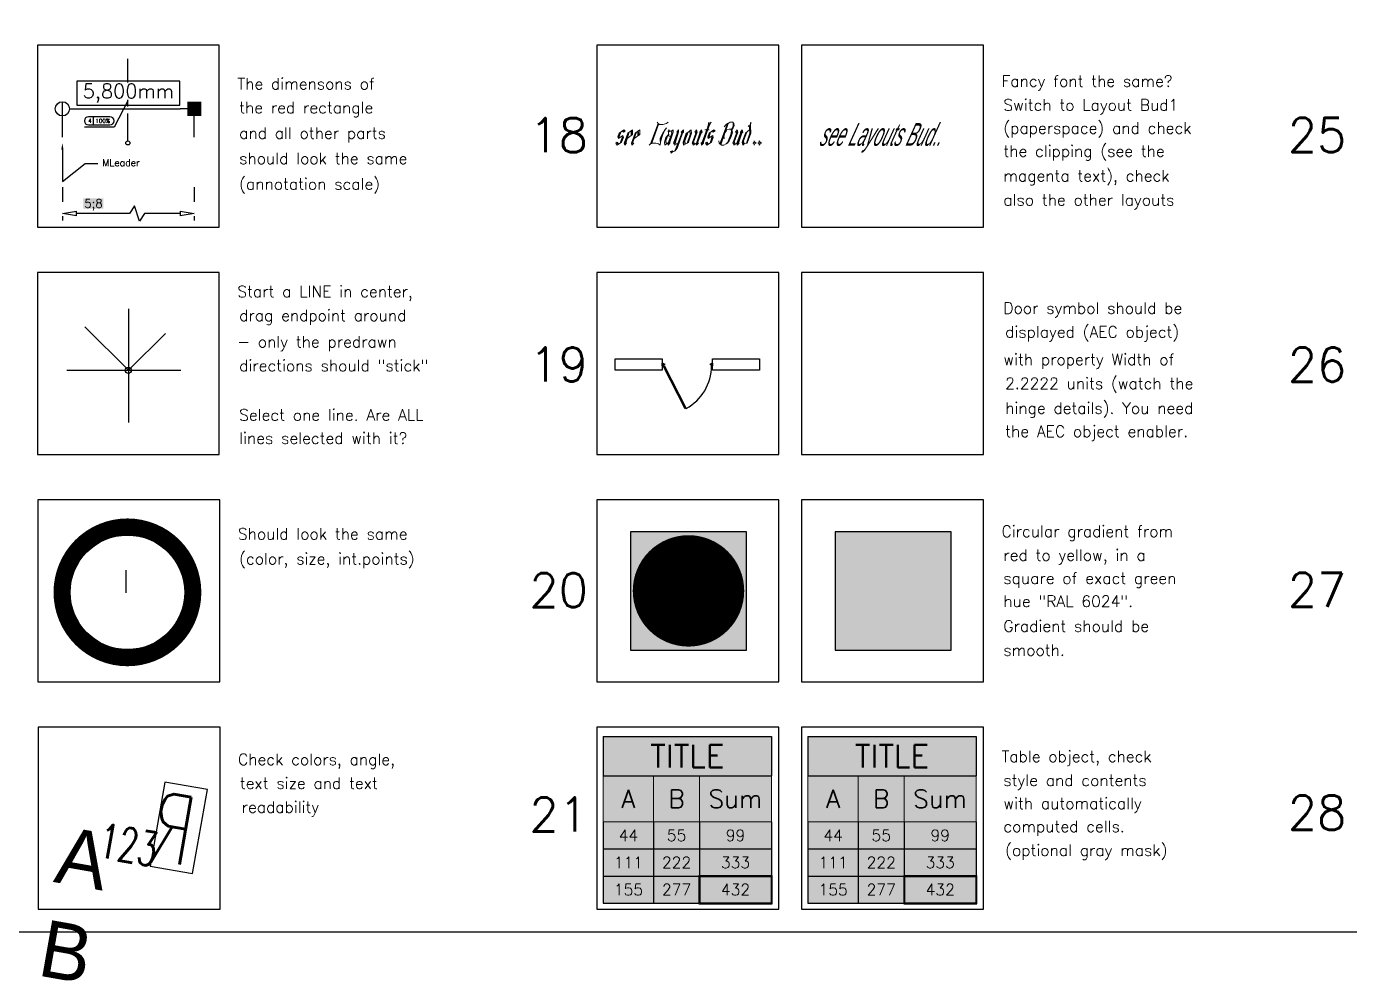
# Model space of a CAD drawing. Header units: millimetres. Extents: x -1200100 to -1199960, y -800082 to -800000.
# Drawn here: x -1200053.1 to -1199994.9, y -800082.2 to -800040.2 of the extents above; entities that cross this region are included whole.
import ezdxf
from ezdxf import colors
from ezdxf.entities.mleader import LeaderData, LeaderLine
from ezdxf.enums import TextEntityAlignment as Align
from ezdxf.math import Vec2, Vec3

# ---------------------------------------------------------------- set-up
doc = ezdxf.new("R2018")
doc.units = ezdxf.units.MM
doc.header["$LTSCALE"] = 0.05
doc.header["$PDMODE"] = 4
doc.header["$PDSIZE"] = 2
doc.linetypes.add('DASHeven', pattern=[25.4, 12.7, -12.7])
for name, color, linetype in [('Drawing Contents', 9, 'Continuous'), ('In Question', 7, 'Continuous'), ('Should Look Like This', 7, 'Continuous')]:
    doc.layers.add(name, color=color, linetype=linetype)
doc.styles.add('Fancy', font='gothici.shx', dxfattribs={"width": 0.5, "oblique": 20, "height": 1})
doc.styles.get("Standard").update_dxf_attribs({"font": 'simplex.shx'})
doc.linetypes.add('IZOLACE', pattern='A,0.00254,-2.54,[134,ltypeshp.shx,S=2.54,R=0,X=-2.54,Y=0],-5.08,[134,ltypeshp.shx,S=2.54,R=180,X=2.54,Y=0],-2.54', length=10.16254)
doc.dimstyles.new('Budweiser', dxfattribs={"dimscale": 0.25, "dimtxt": 2.5, "dimasz": 2.5, "dimexe": 1.25, "dimexo": 1, "dimgap": -0.625, "dimtad": 1, "dimdec": 3, "dimzin": 1, "dimtxsty": 'Standard', "dimblk": 'DOTBLANK', "dimcen": 2.5, "dimclrt": 4, "dimadec": 0, "dimazin": 0, "dimtfac": 1, "dimtdec": 3, "dimtmove": 0, "dimatfit": 3, "dimfxl": 1, "dimlwd": 30, "dimarcsym": 0})
doc.dimstyles.get("Standard").update_dxf_attribs({"dimtxt": 0.18, "dimasz": 0.18, "dimexe": 0.18, "dimexo": 0.0625, "dimgap": 0.09, "dimtad": 0, "dimtih": 1, "dimtoh": 1, "dimdec": 4, "dimzin": 0, "dimdsep": 46, "dimtxsty": 'Standard', "dimcen": 0.09, "dimadec": 0, "dimazin": 0, "dimtfac": 1, "dimtdec": 4, "dimtofl": 0, "dimtmove": 0, "dimatfit": 3, "dimfxl": 1, "dimtolj": 1, "dimtzin": 0, "dimarcsym": 0})

# ---------------------------------------------------------------- blocks, each defined once
blk = doc.blocks.new('_DotBlank')
at = {"color": 0, "linetype": 'ByBlock', "lineweight": -2}
blk.add_line((-0.5, 0), (-1, 0), dxfattribs=at)
blk.add_circle((0, 0), 0.5, dxfattribs=at)
blk = doc.blocks.new('_BoxFilled')
at = {"color": 0, "linetype": 'ByBlock', "lineweight": -2}
blk.add_line((-0.5, 0), (-1, 0), dxfattribs=at)
at = {"color": 0, "linetype": 'ByBlock'}
blk.add_solid([(-0.5, 0.5), (0.5, 0.5), (-0.5, -0.5), (0.5, -0.5)], dxfattribs=at)
blk = doc.blocks.new('*D1')
at = {"layer": 'Defpoints', "color": 0, "transparency": 16777216}
for p in [(-1200045.679, -800043.8), (-1200051.479, -800045.3), (-1200045.679, -800045.3)]:
    blk.add_point(p, dxfattribs=at)
at = {"layer": 'In Question', "color": 0, "lineweight": -2, "transparency": 16777216}
for p, q in [((-1200051.479, -800045.05), (-1200051.479, -800043.488)), ((-1200045.679, -800045.05), (-1200045.679, -800043.488))]:
    blk.add_line(p, q, dxfattribs=at)
at = {"layer": 'In Question', "color": 0, "lineweight": 30, "transparency": 16777216}
blk.add_line((-1200050.854, -800043.8), (-1200046.304, -800043.8), dxfattribs=at)
at = {"layer": 'In Question', "color": 0, "lineweight": 30, "transparency": 16777216, "xscale": 0.625, "yscale": 0.625, "zscale": 0.625, "rotation": 180}
blk.add_blockref('_DotBlank', (-1200051.479, -800043.8), dxfattribs=at)
at = {"layer": 'In Question', "color": 0, "lineweight": 30, "transparency": 16777216, "xscale": 0.625, "yscale": 0.625, "zscale": 0.625}
blk.add_blockref('_BoxFilled', (-1200045.679, -800043.8), dxfattribs=at)
at = {"layer": 'In Question', "color": 4, "transparency": 16777216, "insert": (-1200048.579, -800043.115), "char_height": 0.625, "attachment_point": 5, "bg_fill": 3, "box_fill_scale": 1.1, "bg_fill_color": 256, "bg_fill_true_color": 13158600, "bg_fill_transparency": 377}
blk.add_mtext('5,800mm', dxfattribs=at)
at = {"layer": 'In Question', "color": 0, "lineweight": 30, "transparency": 16777216}
for p, q in [((-1200046.309, -800042.587), (-1200050.848, -800042.587)), ((-1200050.848, -800042.587), (-1200050.848, -800043.644)), ((-1200046.309, -800043.644), (-1200046.309, -800042.587)), ((-1200050.848, -800043.644), (-1200046.309, -800043.644))]:
    blk.add_line(p, q, dxfattribs=at)
blk = doc.blocks.new('BUD')
blk.add_lwpolyline([(-0.9, 1.3), (1, 1.3), (1, -1.2), (-0.9, -1.2)], close=True)
at = {"color": 0}
blk.add_text('R', height=2, dxfattribs=at).set_placement((-0.6, -1))
at = {"color": 1, "flags": 1}
blk.add_attdef('INVISIBLE', (1, 1.3), '', height=1, dxfattribs=at)
at = {"color": 5, "flags": 2}
blk.add_attdef('CONST', (1, 0), '', height=1, dxfattribs=at)
at = {"color": 97}
blk.add_attdef('ATR', (1, -1.2), '', height=1, dxfattribs=at)
blk = doc.blocks.new('_ClosedBlank')
at = {"color": 0, "linetype": 'ByBlock', "lineweight": -2}
for p, q in [((-1, 0.167), (0, 0)), ((-1, 0.167), (-1, -0.167)), ((0, 0), (-1, -0.167))]:
    blk.add_line(p, q, dxfattribs=at)
blk = doc.blocks.new('*D5')
at = {"layer": 'Defpoints', "color": 0, "transparency": 16777216}
for p in [(-1200051.479, -800047), (-1200045.679, -800047), (-1200045.679, -800048.4)]:
    blk.add_point(p, dxfattribs=at)
at = {"layer": 'In Question', "color": 0, "linetype": 'DASHeven', "lineweight": -2, "transparency": 16777216}
for p, q in [((-1200051.479, -800047.25), (-1200051.479, -800048.713)), ((-1200045.679, -800047.25), (-1200045.679, -800048.713))]:
    blk.add_line(p, q, dxfattribs=at)
at = {"layer": 'In Question', "color": 0, "transparency": 16777216}
for p, q in [((-1200048.312, -800048.065), (-1200048.535, -800048.4)), ((-1200048.088, -800048.735), (-1200048.312, -800048.065)), ((-1200048.535, -800048.4), (-1200050.854, -800048.4)), ((-1200047.865, -800048.4), (-1200048.088, -800048.735)), ((-1200046.304, -800048.4), (-1200047.865, -800048.4))]:
    blk.add_line(p, q, dxfattribs=at)
at = {"layer": 'In Question', "color": 0, "transparency": 16777216, "xscale": 0.625, "yscale": 0.625, "zscale": 0.625, "rotation": 180}
blk.add_blockref('_ClosedBlank', (-1200051.479, -800048.4), dxfattribs=at)
at = {"layer": 'In Question', "color": 0, "transparency": 16777216, "xscale": 0.625, "yscale": 0.625, "zscale": 0.625}
blk.add_blockref('_ClosedBlank', (-1200045.679, -800048.4), dxfattribs=at)
at = {"layer": 'In Question', "transparency": 16777216, "insert": (-1200050.113, -800048.021), "char_height": 0.375, "attachment_point": 5, "bg_fill": 1, "box_fill_scale": 1.1, "bg_fill_color": 4, "bg_fill_transparency": 4393284}
blk.add_mtext('5;8', dxfattribs=at)
blk = doc.blocks.new('*T7')
at = {"layer": 'Defpoints', "color": 8, "linetype": 'ByBlock', "lineweight": 0, "transparency": 16777216}
for p, q in [((0, -1.733), (0, -3.755)), ((2.217, -1.733), (2.217, -3.755)), ((4.233, -1.733), (4.233, -3.755)), ((7.4, -1.733), (7.4, -3.755)), ((0, -3.755), (7.4, -3.755))]:
    blk.add_line(p, q, dxfattribs=at)
at = {"layer": 'In Question', "color": 0, "linetype": 'ByBlock', "lineweight": -2, "transparency": 16777216}
for p, q in [((0, 0), (7.4, 0)), ((0, 0), (0, -1.733)), ((7.4, 0), (7.4, -1.733)), ((0, -1.733), (7.4, -1.733)), ((0, -3.755), (0, -7.334)), ((2.217, -3.755), (2.217, -7.334)), ((4.233, -3.755), (4.233, -6.119)), ((7.4, -3.755), (7.4, -6.119)), ((0, -4.948), (7.4, -4.948)), ((0, -6.141), (4.211, -6.141)), ((0, -7.334), (4.211, -7.334))]:
    blk.add_line(p, q, dxfattribs=at)
at = {"layer": 'In Question', "color": 0, "lineweight": 30, "transparency": 16777216}
for p, q in [((4.211, -6.119), (7.423, -6.119)), ((4.211, -6.119), (4.211, -7.357)), ((4.256, -6.164), (7.378, -6.164)), ((4.256, -7.312), (4.256, -6.164)), ((7.378, -6.164), (7.378, -7.312)), ((7.423, -7.357), (7.423, -6.119)), ((4.211, -7.357), (7.423, -7.357)), ((4.256, -7.312), (7.378, -7.312))]:
    blk.add_line(p, q, dxfattribs=at)
at = {"layer": 'In Question', "color": 2, "transparency": 16777216}
blk.add_solid([(0, 0), (0, -1.733), (7.4, 0), (7.4, -1.733)], dxfattribs=at)
at = {"layer": 'In Question', "color": 1, "transparency": 16777216}
for points in [[(0, -1.733), (0, -3.755), (2.217, -1.733), (2.217, -3.755)], [(2.217, -1.733), (2.217, -3.755), (4.233, -1.733), (4.233, -3.755)], [(4.233, -1.733), (4.233, -3.755), (7.4, -1.733), (7.4, -3.755)]]:
    blk.add_solid(points, dxfattribs=at)
at = {"layer": 'In Question', "color": 3, "transparency": 16777216}
for points in [[(0, -3.755), (0, -4.948), (2.217, -3.755), (2.217, -4.948)], [(2.217, -3.755), (2.217, -4.948), (4.233, -3.755), (4.233, -4.948)], [(4.233, -3.755), (4.233, -4.948), (7.4, -3.755), (7.4, -4.948)], [(0, -4.948), (0, -6.141), (2.217, -4.948), (2.217, -6.141)], [(2.217, -4.948), (2.217, -6.141), (4.233, -4.948), (4.233, -6.141)], [(4.233, -4.948), (4.233, -6.141), (7.4, -4.948), (7.4, -6.141)], [(0, -6.141), (0, -7.334), (2.217, -6.141), (2.217, -7.334)], [(2.217, -6.141), (2.217, -7.334), (4.233, -6.141), (4.233, -7.334)], [(4.233, -6.141), (4.233, -7.334), (7.4, -6.141), (7.4, -7.334)]]:
    blk.add_solid(points, dxfattribs=at)
at = {"layer": 'In Question', "color": 1, "transparency": 16777216, "insert": (3.7, -0.867), "char_height": 1, "width": 7, "attachment_point": 5}
blk.add_mtext('TITLE', dxfattribs=at)
at = {"layer": 'In Question', "color": 2, "transparency": 16777216, "char_height": 0.8, "attachment_point": 5}
for s, insert, width in [('A', (1.108, -2.744), 2.01667), ('B', (3.225, -2.744), 1.81667), ('Sum', (5.817, -2.744), 2.96667)]:
    blk.add_mtext(s, dxfattribs=dict(at, insert=insert, width=width))
at = {"layer": 'In Question', "color": 0, "transparency": 16777216, "char_height": 0.5, "attachment_point": 5}
for s, insert, width in [('44', (1.108, -4.351), 2.01667), ('55', (3.225, -4.351), 1.81667), ('99', (5.817, -4.351), 2.96667), ('111', (1.108, -5.545), 2.01667), ('222', (3.225, -5.545), 1.81667), ('333', (5.817, -5.545), 2.96667), ('155', (1.108, -6.738), 2.01667), ('277', (3.225, -6.738), 1.81667), ('432', (5.817, -6.738), 2.96667)]:
    blk.add_mtext(s, dxfattribs=dict(at, insert=insert, width=width))
blk = doc.blocks.new('BUD1')
at = {"lineweight": 30}
blk.add_attdef('DOUBLE', text='', height=0.359, dxfattribs=at).set_placement((0, 0), align=Align.TOP_LEFT)
blk = doc.blocks.new('*D10')
at = {"layer": 'Defpoints', "color": 0, "transparency": 16777216}
for p in [(-1200048.6, -800041.6), (-1200048.579, -800041.6), (-1200048.579, -800045.3)]:
    blk.add_point(p, dxfattribs=at)
at = {"layer": 'In Question', "color": 0, "lineweight": -2, "transparency": 16777216}
for p, q in [((-1200048.6, -800043.7), (-1200048.6, -800041.6)), ((-1200048.6, -800043.45), (-1200049.21, -800044.6)), ((-1200049.39, -800044.15), (-1200050.333, -800044.15)), ((-1200050.114, -800044.51), (-1200050.114, -800044.15)), ((-1200048.6, -800045.12), (-1200048.6, -800044)), ((-1200049.21, -800044.6), (-1200050.513, -800044.6)), ((-1200050.333, -800044.51), (-1200049.39, -800044.51))]:
    blk.add_line(p, q, dxfattribs=at)
at = {"layer": 'In Question', "color": 0, "linetype": 'Continuous', "lineweight": -2, "transparency": 16777216}
for centre, start, end in [((-1200050.333, -800044.33), 90, 270), ((-1200049.39, -800044.33), 270, 90)]:
    blk.add_arc(centre, 0.18, start, end, dxfattribs=at)
at = {"layer": 'In Question', "color": 0, "lineweight": -2, "transparency": 16777216, "xscale": 0.18, "yscale": 0.18, "zscale": 0.18, "rotation": 270}
blk.add_blockref('_DotBlank', (-1200048.6, -800045.3), dxfattribs=at)
at = {"layer": 'In Question', "color": 1, "transparency": 16777216, "char_height": 0.18, "attachment_point": 5}
for s, insert in [('\\A1;4', (-1200050.269, -800044.33)), ('100%', (-1200049.707, -800044.33))]:
    blk.add_mtext(s, dxfattribs=dict(at, insert=insert))
blk = doc.blocks.new('_None')

msp = doc.modelspace()

# ---------------------------------------------------------------- hatches: boundary and pattern name
at = {"layer": 'In Question'}
h = msp.add_hatch(color=256, dxfattribs=at)
h.set_gradient(color1=(255, 0, 0), color2=(255, 255, 0), tint=1, name='INVSPHERICAL')
h.paths.add_polyline_path([(-1200017.5, -800067.6), (-1200012.4, -800067.6), (-1200012.4, -800062.4), (-1200017.5, -800062.4)])

# ---------------------------------------------------------------- linework, layer by layer
at = {"layer": 'Drawing Contents'}
for points in [[(-1199960, -800000), (-1200100, -800000), (-1200100, -800080), (-1199960, -800080)], [(-1200052.5787, -800049), (-1200044.5787, -800049), (-1200044.5787, -800041), (-1200052.5787, -800041)], [(-1200027.9787, -800049), (-1200019.9787, -800049), (-1200019.9787, -800041), (-1200027.9787, -800041)], [(-1200018.9787, -800049), (-1200010.9787, -800049), (-1200010.9787, -800041), (-1200018.9787, -800041)], [(-1200052.5787, -800059), (-1200044.5787, -800059), (-1200044.5787, -800051), (-1200052.5787, -800051)], [(-1200027.9787, -800059), (-1200019.9787, -800059), (-1200019.9787, -800051), (-1200027.9787, -800051)], [(-1200018.9787, -800059), (-1200010.9787, -800059), (-1200010.9787, -800051), (-1200018.9787, -800051)], [(-1200052.5555, -800069), (-1200044.5555, -800069), (-1200044.5555, -800061), (-1200052.5555, -800061)], [(-1200027.9787, -800069), (-1200019.9787, -800069), (-1200019.9787, -800061), (-1200027.9787, -800061)], [(-1200018.9787, -800069), (-1200010.9787, -800069), (-1200010.9787, -800061), (-1200018.9787, -800061)], [(-1200052.5488, -800079), (-1200044.5488, -800079), (-1200044.5488, -800071), (-1200052.5488, -800071)], [(-1200027.9787, -800079), (-1200019.9787, -800079), (-1200019.9787, -800071), (-1200027.9787, -800071)], [(-1200018.9787, -800079), (-1200010.9787, -800079), (-1200010.9787, -800071), (-1200018.9787, -800071)]]:
    msp.add_lwpolyline(points, close=True, dxfattribs=at)
at = {"layer": 'In Question', "color": 6}
for p, q in [((-1200048.5787, -800052.6), (-1200048.5787, -800057.6)), ((-1200050.4879, -800053.3908), (-1200048.5787, -800055.3)), ((-1200048.5787, -800055.3), (-1200046.9523, -800053.6737)), ((-1200051.2787, -800055.3), (-1200046.2787, -800055.3))]:
    msp.add_line(p, q, dxfattribs=at)
at = {"layer": 'In Question', "color": 166, "true_color": 0x00257a, "const_width": 0.75}
msp.add_lwpolyline([(-1200051.4943, -800065.064, 1), (-1200045.7443, -800065.064, 1)], format="xyb", close=True, dxfattribs=at)
at = {"layer": 'In Question', "color": 126}
msp.add_lwpolyline([(-1200017.5, -800067.6), (-1200012.4, -800067.6), (-1200012.4, -800062.4), (-1200017.5, -800062.4)], close=True, dxfattribs=at)
at = {"layer": 'In Question', "color": 6}
msp.add_circle((-1200048.5787, -800055.3), 0.1414, dxfattribs=at)
at = {"layer": 'In Question', "color": 252, "linetype": 'IZOLACE', "true_color": 0x969696}
msp.add_circle((-1200048.6193, -800065.064), 2.5182, dxfattribs=at)
at = {"layer": 'In Question'}
msp.add_point((-1200048.6712, -800065.0904), dxfattribs=at)
at = {"layer": 'Should Look Like This'}
for p, q in [((-1200027.7, -800071.4), (-1200020.3, -800071.4)), ((-1200027.7, -800071.4), (-1200027.7, -800073.1333)), ((-1200020.3, -800071.4), (-1200020.3, -800073.1333)), ((-1200027.7, -800073.1333), (-1200020.3, -800073.1333)), ((-1200027.7, -800075.1546), (-1200027.7, -800078.7344)), ((-1200025.4833, -800075.1546), (-1200025.4833, -800078.7344)), ((-1200023.4667, -800075.1546), (-1200023.4667, -800077.5186)), ((-1200020.3, -800075.1546), (-1200020.3, -800077.5186)), ((-1200027.7, -800076.3479), (-1200020.3, -800076.3479)), ((-1200027.7, -800077.5411), (-1200023.4892, -800077.5411)), ((-1200027.7, -800078.7344), (-1200023.4892, -800078.7344))]:
    msp.add_line(p, q, dxfattribs=at)
at = {"layer": 'Should Look Like This', "color": 8, "lineweight": 0}
for p, q in [((-1200027.7, -800073.1333), (-1200027.7, -800075.1546)), ((-1200025.4833, -800073.1333), (-1200025.4833, -800075.1546)), ((-1200023.4667, -800073.1333), (-1200023.4667, -800075.1546)), ((-1200020.3, -800073.1333), (-1200020.3, -800075.1546)), ((-1200027.7, -800075.1546), (-1200020.3, -800075.1546))]:
    msp.add_line(p, q, dxfattribs=at)
at = {"layer": 'Should Look Like This', "lineweight": 30}
for p, q in [((-1200023.4892, -800077.5186), (-1200020.2775, -800077.5186)), ((-1200023.4892, -800077.5186), (-1200023.4892, -800078.7569)), ((-1200023.4442, -800077.5636), (-1200020.3225, -800077.5636)), ((-1200023.4442, -800078.7119), (-1200023.4442, -800077.5636)), ((-1200020.3225, -800077.5636), (-1200020.3225, -800078.7119)), ((-1200020.2775, -800078.7569), (-1200020.2775, -800077.5186)), ((-1200023.4892, -800078.7569), (-1200020.2775, -800078.7569)), ((-1200023.4442, -800078.7119), (-1200020.3225, -800078.7119))]:
    msp.add_line(p, q, dxfattribs=at)
at = {"layer": 'Should Look Like This', "color": 1, "lineweight": 0}
for points in [[(-1200026.9913, -800044.8689), (-1200026.7925, -800044.7298), (-1200026.7329, -800044.7894), (-1200026.8124, -800044.8291), (-1200026.8522, -800044.7894)], [(-1200026.9317, -800044.8291), (-1200026.9913, -800045.0279), (-1200026.9913, -800045.0676)], [(-1200026.8323, -800044.7894), (-1200026.7727, -800044.7894)], [(-1200026.554, -800044.8291), (-1200026.6932, -800045.2664), (-1200026.6932, -800045.3061), (-1200026.6733, -800045.3061)], [(-1200026.6137, -800044.8689), (-1200026.4149, -800044.7298), (-1200026.4149, -800044.9285), (-1200026.6534, -800045.1074)], [(-1200026.4745, -800044.7894), (-1200026.4745, -800044.9683)], [(-1200026.4547, -800044.7894), (-1200026.4348, -800044.9285)], [(-1200026.236, -800044.8291), (-1200026.395, -800045.2664), (-1200026.395, -800045.3061), (-1200026.3553, -800045.3061)], [(-1200026.2957, -800044.8689), (-1200026.0969, -800044.7298), (-1200026.0969, -800044.9285), (-1200026.3354, -800045.1074)], [(-1200026.1764, -800044.7894), (-1200026.1764, -800044.9683)], [(-1200026.1565, -800044.7894), (-1200026.1367, -800044.9285)], [(-1200025.282, -800044.4515), (-1200025.6199, -800045.3459)], [(-1200025.282, -800044.4913), (-1200025.5802, -800045.3061)], [(-1200025.2025, -800044.4913), (-1200025.2622, -800044.4913), (-1200025.5603, -800045.3061), (-1200025.5007, -800045.3061)], [(-1200025.3218, -800044.3919), (-1200025.282, -800044.4515), (-1200025.2025, -800044.4913), (-1200025.0833, -800044.4913), (-1200024.9243, -800044.4515), (-1200024.8448, -800044.3919)], [(-1200024.9243, -800044.6304), (-1200025.0237, -800044.7894), (-1200025.0833, -800044.8689), (-1200025.1628, -800045.0279), (-1200025.2025, -800045.1074), (-1200025.2025, -800045.2068), (-1200025.1827, -800045.2664)], [(-1200024.9243, -800044.6304), (-1200024.9839, -800044.7298), (-1200025.0833, -800044.9285), (-1200025.123, -800045.0676), (-1200025.1827, -800045.2664), (-1200025.2025, -800045.4055)], [(-1200025.0435, -800044.8291), (-1200025.123, -800044.9683), (-1200025.1827, -800045.1074), (-1200025.1827, -800045.2068)], [(-1200024.7057, -800044.7894), (-1200024.6858, -800044.8689), (-1200024.8249, -800045.2664), (-1200024.8647, -800045.3061), (-1200024.8448, -800045.4055), (-1200024.7653, -800045.3061)], [(-1200024.805, -800045.0279), (-1200024.8448, -800044.7894), (-1200024.805, -800044.7298), (-1200024.7852, -800044.7894), (-1200024.8249, -800044.8291)], [(-1200024.646, -800044.7894), (-1200024.646, -800044.8291), (-1200024.805, -800045.2664), (-1200024.8448, -800045.3061), (-1200024.8249, -800045.3459), (-1200024.7852, -800045.3061), (-1200024.805, -800045.2664)], [(-1200024.7852, -800044.7894), (-1200024.7057, -800044.7894), (-1200024.6262, -800044.7298), (-1200024.6262, -800044.8291), (-1200024.7653, -800045.2664), (-1200024.7653, -800045.3061)], [(-1200024.169, -800044.7298), (-1200024.169, -800044.8291), (-1200024.2088, -800044.8689), (-1200024.4274, -800045.5049), (-1200024.487, -800045.5844), (-1200024.5268, -800045.644), (-1200024.6063, -800045.6838), (-1200024.646, -800045.6838), (-1200024.6659, -800045.644), (-1200024.7454, -800045.6838), (-1200024.7057, -800045.7434), (-1200024.646, -800045.6838)], [(-1200024.169, -800044.7298), (-1200024.2684, -800044.8291), (-1200024.2485, -800044.8689), (-1200024.5069, -800045.5446), (-1200024.5467, -800045.644), (-1200024.6063, -800045.6838)], [(-1200024.4672, -800044.8291), (-1200024.4473, -800044.8291), (-1200024.4473, -800044.8689), (-1200024.6063, -800045.3061), (-1200024.5665, -800045.4055), (-1200024.4075, -800045.3061)], [(-1200024.4075, -800044.7894), (-1200024.4075, -800044.8291), (-1200024.5864, -800045.3061), (-1200024.5467, -800045.3459)], [(-1200024.4672, -800044.8291), (-1200024.3877, -800044.7298), (-1200024.3877, -800044.8291), (-1200024.5268, -800045.2664), (-1200024.5069, -800045.3459)], [(-1200024.2287, -800044.8689), (-1200024.1889, -800044.8291), (-1200024.1889, -800044.7894), (-1200024.2287, -800044.8291), (-1200024.2287, -800044.8689), (-1200024.4672, -800045.5446), (-1200024.5069, -800045.5844)], [(-1200023.9703, -800044.8291), (-1200024.1094, -800045.2068), (-1200024.0895, -800045.3459)], [(-1200024.0498, -800044.8689), (-1200023.9703, -800044.8291), (-1200023.8312, -800044.7298), (-1200023.8113, -800044.8689), (-1200023.9504, -800045.2664)], [(-1200023.8908, -800044.7894), (-1200023.8709, -800044.9285), (-1200024.01, -800045.3061)], [(-1200023.8312, -800044.7894), (-1200023.8312, -800044.8689), (-1200023.9703, -800045.2664)], [(-1200023.6722, -800044.8291), (-1200023.6523, -800044.8291), (-1200023.6324, -800044.8689), (-1200023.7914, -800045.3061), (-1200023.7517, -800045.4055), (-1200023.5927, -800045.3061)], [(-1200023.5927, -800044.7894), (-1200023.5927, -800044.8291), (-1200023.7715, -800045.3061), (-1200023.7318, -800045.3459)], [(-1200023.6722, -800044.8291), (-1200023.5927, -800044.7298), (-1200023.5728, -800044.8291), (-1200023.7318, -800045.2664), (-1200023.692, -800045.3459)], [(-1200023.374, -800044.7298), (-1200023.4535, -800044.8291), (-1200023.4535, -800044.8689), (-1200023.5927, -800045.3061), (-1200023.5927, -800045.4055), (-1200023.5132, -800045.3061)], [(-1200023.4138, -800044.8689), (-1200023.374, -800044.8291), (-1200023.3939, -800044.7894), (-1200023.4337, -800044.8291), (-1200023.4138, -800044.8689), (-1200023.5728, -800045.3061), (-1200023.5728, -800045.3459)], [(-1200023.374, -800044.7298), (-1200023.3542, -800044.8291), (-1200023.3939, -800044.8689), (-1200023.533, -800045.2664), (-1200023.533, -800045.3061), (-1200023.5132, -800045.3061)], [(-1200023.0362, -800044.4913), (-1200023.056, -800044.3919), (-1200023.0958, -800044.5906), (-1200023.3542, -800045.2664), (-1200023.3939, -800045.3061), (-1200023.374, -800045.4055)], [(-1200023.0362, -800044.4913), (-1200022.9567, -800044.3919), (-1200023.056, -800044.5906), (-1200023.2945, -800045.2664), (-1200023.2945, -800045.3061), (-1200023.374, -800045.4055)], [(-1200023.0362, -800044.4913), (-1200023.3144, -800045.2664), (-1200023.3542, -800045.3061), (-1200023.3542, -800045.3459), (-1200023.3144, -800045.3061), (-1200023.3144, -800045.2664)], [(-1200023.2349, -800044.7298), (-1200023.1554, -800044.7298)], [(-1200023.1157, -800044.7298), (-1200023.0362, -800044.7298)], [(-1200023.0402, -800044.8689), (-1200022.8415, -800044.7298), (-1200022.7819, -800044.7894), (-1200022.8614, -800044.8291), (-1200022.9011, -800044.7894)], [(-1200022.9806, -800044.8291), (-1200023.0402, -800045.0279), (-1200023.0402, -800045.0676)], [(-1200022.8812, -800044.7894), (-1200022.8216, -800044.7894)], [(-1200022.3604, -800045.1074), (-1200022.4002, -800045.0676), (-1200022.3803, -800044.9683), (-1200022.3604, -800044.8689), (-1200022.3008, -800044.7894), (-1200022.261, -800044.7298), (-1200022.1617, -800044.69), (-1200022.0822, -800044.69), (-1200022.0424, -800044.7298), (-1200022.0225, -800044.8291), (-1200022.0424, -800044.9285), (-1200022.0822, -800045.0676), (-1200022.1617, -800045.2068), (-1200022.2412, -800045.3061), (-1200022.3008, -800045.3459), (-1200022.4002, -800045.4055), (-1200022.4995, -800045.4055), (-1200022.579, -800045.3459), (-1200022.5989, -800045.3061), (-1200022.6188, -800045.2068)], [(-1200022.2412, -800044.4515), (-1200022.579, -800045.3459)], [(-1200022.2213, -800044.4515), (-1200022.5393, -800045.3459)], [(-1200022.1219, -800044.3919), (-1200022.2014, -800044.4515), (-1200022.5194, -800045.3459), (-1200022.4995, -800045.4055)], [(-1200022.3803, -800044.5906), (-1200022.3008, -800044.4913), (-1200022.2412, -800044.4515), (-1200022.1219, -800044.3919), (-1200022.0027, -800044.3919), (-1200021.9629, -800044.4515), (-1200021.943, -800044.5509), (-1200021.9828, -800044.6304), (-1200022.0424, -800044.7298)], [(-1200022.0822, -800044.69), (-1200022.0623, -800044.7894), (-1200022.0822, -800044.9285), (-1200022.1617, -800045.1074), (-1200022.2213, -800045.2664), (-1200022.3008, -800045.3459)], [(-1200022.0424, -800044.8291), (-1200022.0623, -800044.9285), (-1200022.1219, -800045.1074), (-1200022.1815, -800045.2068)], [(-1200022.0027, -800044.3919), (-1200021.9828, -800044.4515), (-1200021.9828, -800044.5509), (-1200022.0225, -800044.6304), (-1200022.0623, -800044.69)], [(-1200021.9828, -800044.4913), (-1200021.9629, -800044.5509), (-1200022.0027, -800044.6304), (-1200022.0623, -800044.7298)], [(-1200021.8834, -800044.8291), (-1200021.8635, -800044.8291), (-1200021.8437, -800044.8689), (-1200022.0027, -800045.3061), (-1200021.9629, -800045.4055), (-1200021.8238, -800045.3061)], [(-1200021.8238, -800044.7894), (-1200021.8039, -800044.8291), (-1200021.9828, -800045.3061), (-1200021.9629, -800045.3459)], [(-1200021.8834, -800044.8291), (-1200021.8039, -800044.7298), (-1200021.784, -800044.8291), (-1200021.943, -800045.2664), (-1200021.9033, -800045.3459)], [(-1200021.5853, -800044.7298), (-1200021.6648, -800044.8291), (-1200021.6648, -800044.8689), (-1200021.8238, -800045.3061), (-1200021.8039, -800045.4055), (-1200021.7244, -800045.3061)], [(-1200021.6449, -800044.8689), (-1200021.6052, -800044.8291), (-1200021.6052, -800044.7894), (-1200021.6449, -800044.8291), (-1200021.6449, -800044.8689), (-1200021.784, -800045.3061), (-1200021.784, -800045.3459)], [(-1200021.5853, -800044.7298), (-1200021.5654, -800044.8291), (-1200021.6052, -800044.8689), (-1200021.7443, -800045.2664), (-1200021.7443, -800045.3061), (-1200021.7244, -800045.3061)], [(-1200021.2673, -800044.7298), (-1200021.4462, -800044.8689), (-1200021.5853, -800045.2664), (-1200021.5654, -800045.4055), (-1200021.5058, -800045.3459), (-1200021.4064, -800045.3061), (-1200021.3667, -800045.3061)], [(-1200021.3865, -800044.8291), (-1200021.5257, -800045.2068), (-1200021.5058, -800045.3459)], [(-1200021.2474, -800044.5509), (-1200021.3269, -800044.5509), (-1200021.2673, -800044.5906), (-1200021.2474, -800044.8689), (-1200021.4064, -800045.3061)], [(-1200021.2474, -800044.5509), (-1200021.2077, -800044.3919), (-1200021.2275, -800044.5509), (-1200021.2077, -800044.8689), (-1200021.3667, -800045.3061)], [(-1200021.2474, -800044.5509), (-1200021.2275, -800044.8689), (-1200021.3667, -800045.2664)], [(-1200026.8919, -800045.2664), (-1200027.0907, -800045.4055), (-1200027.1503, -800045.3061), (-1200027.0907, -800045.2664), (-1200027.031, -800045.3459)], [(-1200027.0907, -800045.3061), (-1200027.0708, -800045.3459)], [(-1200026.9913, -800044.8689), (-1200027.0509, -800045.0279), (-1200027.031, -800045.1074), (-1200026.8323, -800044.9683), (-1200026.8124, -800045.0676), (-1200026.8919, -800045.2664)], [(-1200026.9714, -800044.8689), (-1200027.0112, -800045.0279), (-1200027.0112, -800045.0676)], [(-1200026.872, -800045.0279), (-1200026.872, -800045.0676), (-1200026.9515, -800045.3061)], [(-1200026.8522, -800045.0279), (-1200026.8522, -800045.0676), (-1200026.9118, -800045.2664)], [(-1200026.6137, -800044.8689), (-1200026.7727, -800045.3061), (-1200026.7528, -800045.4055), (-1200026.6733, -800045.3061)], [(-1200026.5938, -800044.8689), (-1200026.7329, -800045.3061), (-1200026.7329, -800045.3459)], [(-1200026.2957, -800044.8689), (-1200026.4547, -800045.3061), (-1200026.4348, -800045.4055), (-1200026.3553, -800045.3061)], [(-1200026.2758, -800044.8689), (-1200026.4348, -800045.3061), (-1200026.4348, -800045.3459)], [(-1200025.6795, -800045.4055), (-1200025.6199, -800045.3459), (-1200025.5007, -800045.3061), (-1200025.3814, -800045.3061), (-1200025.2622, -800045.3459), (-1200025.2025, -800045.4055)], [(-1200024.8249, -800044.9285), (-1200024.9442, -800045.0676), (-1200025.0038, -800045.2664), (-1200024.9839, -800045.4055), (-1200024.8647, -800045.3061)], [(-1200024.9243, -800045.0676), (-1200024.9839, -800045.2664), (-1200024.9839, -800045.3459)], [(-1200024.8647, -800044.9683), (-1200024.9442, -800045.2068), (-1200024.9243, -800045.3459)], [(-1200024.0498, -800044.8689), (-1200024.1889, -800045.2664), (-1200024.169, -800045.4055), (-1200024.01, -800045.3061), (-1200023.9504, -800045.2664)], [(-1200024.01, -800044.8689), (-1200024.1492, -800045.2664), (-1200024.1492, -800045.3459)], [(-1200022.9409, -800045.2664), (-1200023.1396, -800045.4055), (-1200023.1992, -800045.3061), (-1200023.1396, -800045.2664), (-1200023.08, -800045.3459)], [(-1200023.1396, -800045.3061), (-1200023.1197, -800045.3459)], [(-1200023.0402, -800044.8689), (-1200023.0999, -800045.0279), (-1200023.08, -800045.1074), (-1200022.8812, -800044.9683), (-1200022.8614, -800045.0676), (-1200022.9409, -800045.2664)], [(-1200023.0204, -800044.8689), (-1200023.0601, -800045.0279), (-1200023.0601, -800045.0676)], [(-1200022.921, -800045.0279), (-1200022.921, -800045.0676), (-1200023.0005, -800045.3061)], [(-1200022.9011, -800045.0279), (-1200022.9011, -800045.0676), (-1200022.9607, -800045.2664)], [(-1200021.4263, -800044.8689), (-1200021.5654, -800045.2664), (-1200021.5455, -800045.3459)], [(-1200021.1282, -800045.3052), (-1200021.1083, -800045.3052), (-1200021.0685, -800045.2654), (-1200021.0685, -800045.2058), (-1200021.0288, -800045.2654), (-1200020.9692, -800045.3052)], [(-1200021.1282, -800045.3061), (-1200021.1083, -800045.3061), (-1200021.0685, -800045.3459), (-1200021.0685, -800045.4055), (-1200021.0288, -800045.3459), (-1200020.9692, -800045.3061)], [(-1200020.8991, -800045.3052), (-1200020.8792, -800045.3052), (-1200020.8394, -800045.2654), (-1200020.8394, -800045.2058), (-1200020.7997, -800045.2654), (-1200020.7401, -800045.3052)], [(-1200020.8991, -800045.3061), (-1200020.8792, -800045.3061), (-1200020.8394, -800045.3459), (-1200020.8394, -800045.4055), (-1200020.7997, -800045.3459), (-1200020.7401, -800045.3061)], [(-1200024.6659, -800045.6838), (-1200024.7057, -800045.6838)]]:
    msp.add_lwpolyline(points, dxfattribs=at)
at = {"layer": 'Should Look Like This'}
for points in [[(-1200027.1787, -800054.7991), (-1200025.1116, -800054.7991), (-1200025.1116, -800055.2991), (-1200027.1787, -800055.2991)], [(-1200022.8894, -800054.7991), (-1200020.8224, -800054.7991), (-1200020.8224, -800055.2991), (-1200022.8894, -800055.2991)]]:
    msp.add_lwpolyline(points, close=True, dxfattribs=at)
at = {"layer": 'Should Look Like This', "color": 153}
for points in [[(-1200025.1116, -800054.9891), (-1200025.0616, -800054.9891), (-1200025.0616, -800055.1091), (-1200025.1116, -800055.1091)], [(-1200025.0616, -800055.0091), (-1200025.0116, -800055.0091), (-1200025.0116, -800055.0591), (-1200025.0616, -800055.0591)], [(-1200025.0616, -800055.1091), (-1200025.0171, -800055.0864), (-1200024.0536, -800056.9773), (-1200024.0982, -800057)], [(-1200022.9894, -800055.0091), (-1200022.9394, -800055.0091), (-1200022.9394, -800055.0591), (-1200022.9894, -800055.0591)], [(-1200022.9394, -800054.9891), (-1200022.8894, -800054.9891), (-1200022.8894, -800055.1091), (-1200022.9394, -800055.1091)]]:
    msp.add_lwpolyline(points, close=True, dxfattribs=at)
at = {"layer": 'Should Look Like This', "color": 107}
msp.add_lwpolyline([(-1200026.5, -800067.6), (-1200021.4, -800067.6), (-1200021.4, -800062.4), (-1200026.5, -800062.4)], close=True, dxfattribs=at)
at = {"layer": 'Should Look Like This', "color": 41, "const_width": 0.1}
msp.add_lwpolyline([(-1200026.35, -800065, 1), (-1200021.55, -800065, 1)], format="xyb", close=True, dxfattribs=at)
at = {"layer": 'Should Look Like This', "color": 31, "const_width": 0.2}
msp.add_lwpolyline([(-1200026.2, -800065, 1), (-1200021.7, -800065, 1)], format="xyb", close=True, dxfattribs=at)
at = {"layer": 'Should Look Like This', "color": 30, "const_width": 0.4}
msp.add_lwpolyline([(-1200025.9, -800065, 1), (-1200022, -800065, 1)], format="xyb", close=True, dxfattribs=at)
at = {"layer": 'Should Look Like This', "color": 20, "const_width": 0.3}
msp.add_lwpolyline([(-1200025.6, -800065, 1), (-1200022.3, -800065, 1)], format="xyb", close=True, dxfattribs=at)
at = {"layer": 'Should Look Like This', "color": 1, "const_width": 1.5}
msp.add_lwpolyline([(-1200024.7, -800065, 1), (-1200023.2, -800065, 1)], format="xyb", close=True, dxfattribs=at)
at = {"layer": 'Should Look Like This', "color": 153}
msp.add_arc((-1200025.0616, -800055.1091), 2.1228, 298.349652, 0, dxfattribs=at)
at = {"layer": 'Should Look Like This', "color": 2}
for points in [[(-1200026.5, -800067.6), (-1200021.4, -800067.6), (-1200026.5, -800062.4), (-1200021.4, -800062.4)], [(-1200027.7, -800071.4), (-1200027.7, -800073.1333), (-1200020.3, -800071.4), (-1200020.3, -800073.1333)]]:
    msp.add_solid(points, dxfattribs=at)
at = {"layer": 'Should Look Like This', "color": 1}
for points in [[(-1200027.7, -800073.1333), (-1200027.7, -800075.1546), (-1200025.4833, -800073.1333), (-1200025.4833, -800075.1546)], [(-1200025.4833, -800073.1333), (-1200025.4833, -800075.1546), (-1200023.4667, -800073.1333), (-1200023.4667, -800075.1546)], [(-1200023.4667, -800073.1333), (-1200023.4667, -800075.1546), (-1200020.3, -800073.1333), (-1200020.3, -800075.1546)]]:
    msp.add_solid(points, dxfattribs=at)
at = {"layer": 'Should Look Like This', "color": 3}
for points in [[(-1200027.7, -800075.1546), (-1200027.7, -800076.3479), (-1200025.4833, -800075.1546), (-1200025.4833, -800076.3479)], [(-1200025.4833, -800075.1546), (-1200025.4833, -800076.3479), (-1200023.4667, -800075.1546), (-1200023.4667, -800076.3479)], [(-1200023.4667, -800075.1546), (-1200023.4667, -800076.3479), (-1200020.3, -800075.1546), (-1200020.3, -800076.3479)], [(-1200027.7, -800076.3479), (-1200027.7, -800077.5411), (-1200025.4833, -800076.3479), (-1200025.4833, -800077.5411)], [(-1200025.4833, -800076.3479), (-1200025.4833, -800077.5411), (-1200023.4667, -800076.3479), (-1200023.4667, -800077.5411)], [(-1200023.4667, -800076.3479), (-1200023.4667, -800077.5411), (-1200020.3, -800076.3479), (-1200020.3, -800077.5411)], [(-1200027.7, -800077.5411), (-1200027.7, -800078.7344), (-1200025.4833, -800077.5411), (-1200025.4833, -800078.7344)], [(-1200025.4833, -800077.5411), (-1200025.4833, -800078.7344), (-1200023.4667, -800077.5411), (-1200023.4667, -800078.7344)], [(-1200023.4667, -800077.5411), (-1200023.4667, -800078.7344), (-1200020.3, -800077.5411), (-1200020.3, -800078.7344)]]:
    msp.add_solid(points, dxfattribs=at)

# ---------------------------------------------------------------- block references
msp.add_blockref('*T7', (-1200018.7, -800071.4))
at = {"layer": 'In Question', "color": 1}
ref = msp.add_blockref('BUD', (-1200046.3278, -800075.5043), dxfattribs=dict(at, xscale=-1, yscale=1.5, zscale=-1, rotation=350.0000000000001))
ref.add_attrib('ATR', '123', (-1200049.9699, -800076.6898), dxfattribs={"layer": '0', "color": 97, "height": 1.5, "rotation": 350, "width": 0.666667})
at = {"layer": 'In Question', "color": 3}
ref = msp.add_blockref('BUD1', (-1200051, -800075.4), dxfattribs=dict(at, xscale=3, yscale=3, zscale=3, rotation=349.9999999999998))
lines = msp.add_mtext('A\\PB', dxfattribs={"layer": '0', "insert": (-1200051.4738, -800075.3346), "char_height": 2.5, "attachment_point": 1, "rotation": 350})
ref.add_attrib('DOUBLE', '', (-1200051.4738, -800075.3346)).embed_mtext(lines)

# ---------------------------------------------------------------- texts
at = {"layer": 'Drawing Contents'}
for s, p in [('The dimensons of', (-1200043.7859, -800042.9494)), ('Fancy font the same?', (-1200010.1859, -800042.8307)), ('the red rectangle', (-1200043.7056, -800043.9986)), ('Switch to Layout Bud1', (-1200010.1056, -800043.8799)), ('and all other parts', (-1200043.7056, -800045.1172)), ('(paperspace) and check', (-1200010.1056, -800044.8935)), ('the clipping (see the', (-1200010.1056, -800045.9074)), ('should look the same', (-1200043.7056, -800046.2359)), ('magenta text), check', (-1200010.1056, -800046.9968)), ('(annotation scale)', (-1200043.7056, -800047.3545)), ('also the other layouts', (-1200010.1056, -800048.0559)), ('Start a LINE in center,', (-1200043.7859, -800052.0866)), ('Door symbol should be', (-1200010.1056, -800052.8118)), ('drag endpoint around', (-1200043.7056, -800053.1359)), ('displayed (AEC object)', (-1200010.0252, -800053.861)), ('- only the predrawn', (-1200043.7859, -800054.2946)), ('with property Width of', (-1200010.1056, -800055.0753)), ('directions should "stick"', (-1200043.7056, -800055.3438)), ('2.2222 units (watch the', (-1200010.0252, -800056.1245)), ('Select one line. Are ALL', (-1200043.7056, -800057.5136)), ('hinge details). You need', (-1200010.0252, -800057.2106)), ('lines selected with it?', (-1200043.7056, -800058.5359)), ('the AEC object enabler.', (-1200010.0252, -800058.2333)), ('Should look the same', (-1200043.7628, -800062.743)), ('Circular gradient from', (-1200010.1859, -800062.6307)), ('(color, size, int.points)', (-1200043.7056, -800063.8359)), ('red to yellow, in a', (-1200010.1056, -800063.6799)), ('square of exact green', (-1200010.1056, -800064.6935)), ('hue "RAL 6024".', (-1200010.1056, -800065.7074)), ('Gradient should be', (-1200010.1056, -800066.7968)), ('smooth.', (-1200010.1056, -800067.8559)), ('Check colors, angle,', (-1200043.7561, -800072.6595)), ('Table object, check', (-1200010.1859, -800072.5307)), ('text size and text', (-1200043.6757, -800073.7087)), ('style and contents', (-1200010.1056, -800073.5799)), ('readability', (-1200043.5954, -800074.7579)), ('with automatically', (-1200010.1056, -800074.5935)), ('computed cells.', (-1200010.1056, -800075.6074)), ('(optional gray mask)', (-1200010.0252, -800076.6566))]:
    msp.add_text(s, height=0.5, dxfattribs=at).set_placement(p)
at = {"layer": 'Drawing Contents', "color": 40}
for s, p in [('18', (-1200030.9463, -800045.7085)), ('25', (-1199997.6, -800045.7007)), ('19', (-1200030.9463, -800055.7893)), ('26', (-1199997.6, -800055.8007)), ('20', (-1200030.9463, -800065.7197)), ('27', (-1199997.6, -800065.7007)), ('21', (-1200030.9463, -800075.5814)), ('28', (-1199997.6, -800075.5007))]:
    msp.add_text(s, height=1.5, dxfattribs=at).set_placement(p)
at = {"layer": 'In Question', "color": 1, "style": 'Fancy', "oblique": 20, "width": 0.5}
msp.add_text('see Layouts Bud..', height=1, dxfattribs=at).set_placement((-1200018.2243, -800045.4275))
at = {"layer": 'Should Look Like This', "color": 1, "insert": (-1200024, -800072.2667), "char_height": 1, "width": 7, "attachment_point": 5}
msp.add_mtext('TITLE', dxfattribs=at)
at = {"layer": 'Should Look Like This', "color": 2, "char_height": 0.8, "attachment_point": 5}
for s, insert, width in [('A', (-1200026.5917, -800074.144), 2.016667), ('B', (-1200024.475, -800074.144), 1.816667), ('Sum', (-1200021.8833, -800074.144), 2.966667)]:
    msp.add_mtext(s, dxfattribs=dict(at, insert=insert, width=width))
at = {"layer": 'Should Look Like This', "char_height": 0.5, "attachment_point": 5}
for s, insert, width in [('44', (-1200026.5917, -800075.7512), 2.016667), ('55', (-1200024.475, -800075.7512), 1.816667), ('99', (-1200021.8833, -800075.7512), 2.966667), ('111', (-1200026.5917, -800076.9445), 2.016667), ('222', (-1200024.475, -800076.9445), 1.816667), ('333', (-1200021.8833, -800076.9445), 2.966667), ('155', (-1200026.5917, -800078.1378), 2.016667), ('277', (-1200024.475, -800078.1378), 1.816667), ('432', (-1200021.8833, -800078.1378), 2.966667)]:
    msp.add_mtext(s, dxfattribs=dict(at, insert=insert, width=width))

# ---------------------------------------------------------------- dimensions: what is measured, and where the dimension line sits
at = {"layer": 'In Question'}
dim = msp.add_linear_dim(base=(-1200048.6, -800041.6), p1=(-1200048.5787, -800045.3), p2=(-1200048.5787, -800041.6), angle=90, dimstyle='Standard', override={"dimtad": 2, "dimdec": 0, "dimrnd": 0, "dimzin": 8, "dimblk1": 'DotBlank', "dimblk2": 'None', "dimsah": 1, "dimse1": 1, "dimse2": 1, "dimsd2": 0, "dimclrt": 1, "dimtmove": 1}, dxfattribs=at)
dim.commit()
dim.dimension.update_dxf_attribs({"geometry": '*D10', "text_midpoint": (-1200049.3, -800044.6), "dimtype": 160})
dim = msp.add_linear_dim(base=(-1200045.6787, -800048.4), p1=(-1200051.4787, -800047), p2=(-1200045.6787, -800047), dimstyle='Budweiser', override={"dimtxt": 1.5, "dimgap": 0.625, "dimjust": 1, "dimdec": 1, "dimdsep": 59, "dimpost": '', "dimblk1": 'ClosedBlank', "dimblk2": 'ClosedBlank', "dimsah": 1, "dimclrt": 256, "dimtfill": 2, "dimtfillclr": 4, "dimlwd": 65535}, dxfattribs=at)
dim.commit()
dim.dimension.update_dxf_attribs({"geometry": '*D5', "text_midpoint": (-1200050.1126, -800048.0205)})

# ---------------------------------------------------------------- leaders
ml = msp.add_multileader_mtext('Standard', dxfattribs=at)
ml.set_content('MLeader', color=256)
ml.set_leader_properties(color=3)
ml.build(insert=Vec2(0, 0))
ml.multileader.update_dxf_attribs({"text_right_attachment_type": 6, "dogleg_length": 0.36, "arrow_head_size": 0.3})
ctx = ml.context
ctx.base_point, ctx.char_height, ctx.arrow_head_size, ctx.landing_gap_size, ctx.plane_origin = Vec3(-1200049.92, -800046.2), 0.3, 0.3, 0.2, Vec3(-1200051.4787, -800045.3)
ctx.right_attachment = 6
notes = []
notes.append((ctx, [(0, (1, 1, 0), (-1200050.48, -800046.2), (1, 0), 0.56, [(1, [(-1200051.4787, -800045.3), (-1200051.4787, -800047)], 0, [])])]))
ctx.mtext.insert, ctx.mtext.flow_direction = Vec3(-1200049.72, -800046.02), 5
for ctx, leaders in notes:
    for number, flags, end, landing, length, lines in leaders:
        leader = LeaderData()
        leader.index, (leader.has_last_leader_line, leader.has_dogleg_vector, leader.attachment_direction) = number, flags
        leader.last_leader_point, leader.dogleg_vector, leader.dogleg_length = Vec3(end), Vec3(landing), length
        for number, points, colour, breaks in lines:
            line = LeaderLine()
            line.index, line.vertices, line.color, line.breaks = number, Vec3.list(points), colors.encode_raw_color(colour), breaks
            leader.lines.append(line)
        ctx.leaders.append(leader)

# ---------------------------------------------------------------- next in the draw order: dimensions: what is measured, and where the dimension line sits
dim = msp.add_linear_dim(base=(-1200045.6787, -800043.8), p1=(-1200051.4787, -800045.3), p2=(-1200045.6787, -800045.3), dimstyle='Budweiser', override={"dimpost": 'mm', "dimblk1": 'DotBlank', "dimblk2": 'BoxFilled', "dimsah": 1, "dimtfill": 1}, dxfattribs=at)
dim.commit()
dim.dimension.update_dxf_attribs({"geometry": '*D1', "text_midpoint": (-1200048.5787, -800043.1155)})

doc.saveas('drawing.dxf')
